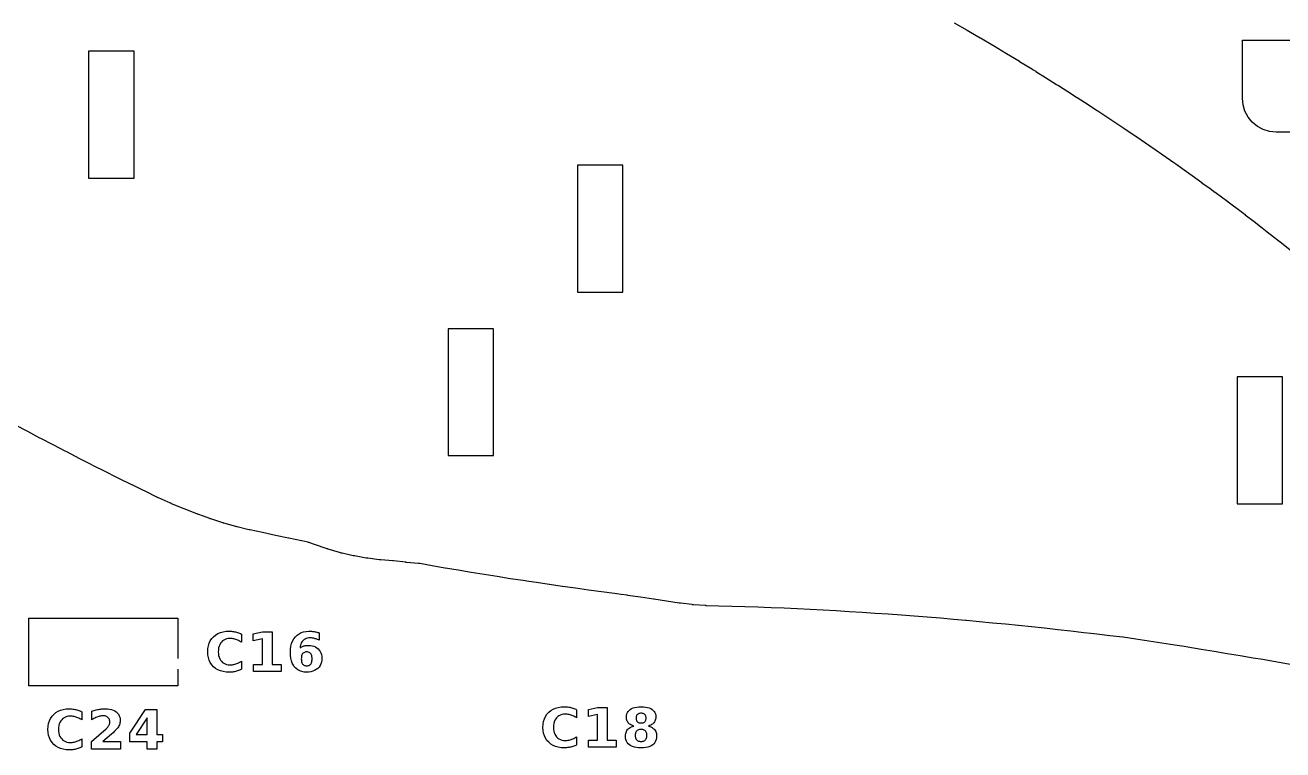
# Model space of a CAD drawing. Header units: millimetres. Extents: x 1 to 293, y 4 to 294.
# Drawn here: x 98.2 to 175.4, y 5 to 49.5 of the extents above; entities that cross this region are included whole.
import ezdxf

# ---------------------------------------------------------------- set-up
doc = ezdxf.new("R2010")
doc.units = ezdxf.units.MM
doc.layers.add('CUT', color=1, linetype='CONTINUOUS')
doc.layers.add('ENGRAVE', color=5, linetype='CONTINUOUS')

msp = doc.modelspace()

# ---------------------------------------------------------------- linework, layer by layer
at = {"layer": 'CUT', "color": 1}
for points in [[(155.239, 49.6476), (156.038, 49.1836), (156.2423, 49.0648), (156.2465, 49.0623), (156.838, 48.7158), (156.841, 48.714), (157.6031, 48.2646), (157.6078, 48.2619), (157.6385, 48.2436), (157.6423, 48.2413), (158.4386, 47.7639), (158.4418, 47.762), (158.9354, 47.4642), (158.9404, 47.4612), (159.2391, 47.2792), (159.2437, 47.2763), (160.0393, 46.7871), (160.0439, 46.7843), (160.2384, 46.6637), (160.2433, 46.6606), (160.8398, 46.2869), (160.8421, 46.2855), (161.5128, 45.8634), (161.5181, 45.8601), (161.6408, 45.782), (162.4402, 45.2744), (162.4423, 45.273), (162.7714, 45.0632), (162.7763, 45.06), (163.2406, 44.7611), (163.2438, 44.7591), (164.0096, 44.263), (164.0159, 44.2589), (164.0413, 44.2422), (164.0451, 44.2397), (164.8413, 43.7137), (164.8432, 43.7125), (165.2203, 43.4624), (165.2267, 43.4582), (165.6418, 43.1795), (165.6431, 43.1786), (166.4104, 42.6622), (166.4175, 42.6574), (166.4425, 42.6403), (166.4465, 42.6376), (167.2425, 42.0901), (167.2442, 42.0889), (167.5736, 41.8616), (167.5803, 41.8569), (168.043, 41.5335), (168.0444, 41.5325), (168.7164, 41.0613), (168.7236, 41.0562), (168.8442, 40.9705), (169.6435, 40.4013), (169.6459, 40.3996), (169.8398, 40.2609), (169.8457, 40.2566), (170.444, 39.8237), (170.447, 39.8215), (170.9429, 39.4605), (170.9492, 39.456), (171.2445, 39.2383), (171.2474, 39.2362), (172.0247, 38.6602), (172.0314, 38.6552), (172.0451, 38.645), (172.0467, 38.6437), (172.8452, 38.0424), (173.0877, 37.8597), (173.0966, 37.8529), (173.6461, 37.4317), (174.1314, 37.0593), (174.141, 37.0519), (174.4463, 36.8133), (175.1552, 36.2589), (175.1655, 36.2508), (175.2475, 36.1854), (176.0455, 35.5478)], [(180.0037, 42.925), (174.9963, 42.925), (174.5951, 42.9645), (174.2058, 43.0826), (173.847, 43.2744), (173.5325, 43.5325), (173.2744, 43.847), (173.0826, 44.2058), (172.9645, 44.5951), (172.925, 44.9963), (172.925, 48.575), (176.425, 48.575)], [(175.9859, 10.2147), (175.1873, 10.3521), (175.1848, 10.3525), (174.3774, 10.493), (174.1785, 10.526), (173.5877, 10.6241), (172.7864, 10.7571), (171.9873, 10.889), (171.1877, 11.0212), (170.3871, 11.1536), (169.5878, 11.2854), (169.5848, 11.2859), (169.3449, 11.3261), (168.7888, 11.4191), (168.7818, 11.4202), (167.9876, 11.5437), (167.1851, 11.6678), (166.3902, 11.7885), (166.3819, 11.7897), (165.6006, 11.8976), (165.5939, 11.8985), (165.5872, 11.8993), (165.5805, 11.9001), (164.7913, 11.9914), (163.9907, 12.0839), (163.6279, 12.1256), (163.1899, 12.1764), (162.3901, 12.2681), (161.5899, 12.3589), (160.7854, 12.4492), (159.9857, 12.5349), (159.188, 12.6163), (158.3893, 12.695), (157.5904, 12.7716), (156.7908, 12.8467), (155.9913, 12.9203), (155.9358, 12.9254), (155.1906, 12.9933), (154.3891, 13.0647), (153.5847, 13.1334), (152.7875, 13.1959), (151.9918, 13.254), (151.1918, 13.3106), (150.3919, 13.3655), (149.592, 13.4184), (148.7908, 13.4694), (147.9915, 13.5174), (147.1919, 13.5629), (146.3876, 13.6061), (145.5908, 13.6437), (144.7935, 13.6776), (143.9933, 13.7095), (143.573, 13.7251), (143.1922, 13.7392), (142.394, 13.7655), (141.5941, 13.7896), (140.7978, 13.8113), (140.7875, 13.8117), (140.0355, 13.838), (140.0091, 13.8392), (139.9827, 13.8406), (139.9563, 13.8423), (139.2326, 13.8964), (139.2062, 13.8986), (139.1798, 13.9011), (139.1535, 13.9039), (138.4293, 13.9869), (138.4031, 13.9902), (138.377, 13.9937), (138.351, 13.9975), (137.582, 14.1165), (136.7889, 14.2349), (136.7847, 14.2356), (135.9824, 14.358), (135.1907, 14.4746), (135.1812, 14.4759), (134.8023, 14.5257), (134.3897, 14.5801), (133.59, 14.6859), (133.5816, 14.6871), (132.7889, 14.7971), (131.9873, 14.9089), (131.1896, 15.0186), (131.18, 15.02), (130.3891, 15.1347), (130.3807, 15.1359), (129.5878, 15.2559), (129.1239, 15.3258), (129.1218, 15.3262), (128.7856, 15.3773), (127.9888, 15.4967), (127.9788, 15.4982), (127.1882, 15.6228), (127.1787, 15.6243), (126.3862, 15.755), (125.5865, 15.8857), (124.7878, 16.0154), (124.7794, 16.0168), (124.1322, 16.1262), (123.9872, 16.1508), (123.9776, 16.1525), (123.1857, 16.2928), (122.4307, 16.4259), (122.4037, 16.43), (122.3766, 16.4336), (122.3494, 16.4365), (121.6185, 16.4988), (121.6013, 16.5004), (121.5841, 16.5021), (121.5669, 16.5039), (120.8076, 16.5885), (120.7978, 16.5896), (120.788, 16.5905), (120.7781, 16.5913), (120.0422, 16.6494), (120.0089, 16.6524), (119.9757, 16.6559), (119.9426, 16.6597), (119.2373, 16.7509), (119.2049, 16.7555), (119.1725, 16.7605), (119.1402, 16.7659), (118.4197, 16.8952), (118.3969, 16.8995), (118.3744, 16.904), (118.3512, 16.9088), (118.2676, 16.9268), (118.2584, 16.9288), (117.6585, 17.0628), (117.6069, 17.0754), (117.5556, 17.089), (117.5046, 17.1036), (116.8048, 17.3195), (116.7862, 17.3253), (116.7677, 17.3313), (116.7491, 17.3375), (115.9756, 17.6011), (115.9635, 17.6053), (115.6761, 17.7063), (115.6355, 17.719), (115.5945, 17.7303), (115.553, 17.7401), (115.1851, 17.8143), (115.1767, 17.816), (114.3846, 17.9808), (114.3743, 17.983), (113.5819, 18.1544), (112.7842, 18.3254), (112.009, 18.4916), (111.9919, 18.4954), (111.9749, 18.4993), (111.9577, 18.5033), (111.8593, 18.5271), (111.8553, 18.5281), (111.2156, 18.685), (111.1925, 18.6909), (111.1694, 18.697), (111.1464, 18.7033), (110.413, 18.9111), (110.3899, 18.9179), (110.3669, 18.9249), (110.3439, 18.9321), (109.6086, 19.1694), (109.5868, 19.1766), (109.565, 19.1841), (109.5432, 19.1917), (109.1618, 19.3295), (109.1541, 19.3323), (108.8005, 19.4625), (108.7822, 19.4694), (108.7641, 19.4764), (108.746, 19.4835), (107.9716, 19.7945), (107.199, 20.1051), (107.1804, 20.1127), (107.163, 20.12), (107.142, 20.129), (107.1354, 20.132), (107.1276, 20.1354), (106.3984, 20.4617), (106.3784, 20.4708), (106.3584, 20.4802), (106.3386, 20.4897), (105.5655, 20.8666), (105.4296, 20.9326), (105.426, 20.9344), (104.767, 21.257), (104.7648, 21.2581), (103.9668, 21.6506), (103.9606, 21.6537), (103.8017, 21.7329), (103.7992, 21.7341), (103.1664, 22.0512), (103.1624, 22.0531), (102.3661, 22.4553), (102.3602, 22.4583), (102.2137, 22.5332), (102.2112, 22.5346), (101.5646, 22.8669), (100.7635, 23.2796), (100.6589, 23.3333), (100.6561, 23.3347), (99.9656, 23.6909), (99.9603, 23.6936), (99.1653, 24.1081), (99.16, 24.1109), (99.1166, 24.1337), (99.1126, 24.1358), (98.3648, 24.5333), (98.3618, 24.5349), (97.6156, 24.9339)], [(107.575, 9.95), (107.575, 8.925), (98.425, 8.925), (98.425, 13.075), (107.575, 13.075), (107.575, 10.6)]]:
    msp.add_lwpolyline(points, dxfattribs=at)
for points in [[(104.895, 47.895), (102.105, 47.895), (102.105, 40.105), (104.895, 40.105), (104.895, 47.895)], [(134.895, 40.895), (132.105, 40.895), (132.105, 33.105), (134.895, 33.105), (134.895, 40.895)], [(126.9636, 30.847), (124.1736, 30.847), (124.1736, 23.057), (126.9636, 23.057), (126.9636, 30.847)], [(175.395, 27.895), (172.605, 27.895), (172.605, 20.105), (175.395, 20.105), (175.395, 27.895)]]:
    msp.add_lwpolyline(points, close=True, dxfattribs=at)
at = {"layer": 'ENGRAVE', "color": 5}
for points in [[(111.3664, 9.8787), (111.3069, 9.8549), (111.2465, 9.8336), (111.1854, 9.8148), (111.1234, 9.7984), (111.0605, 9.7844), (110.9968, 9.7731), (110.9321, 9.7642), (110.8666, 9.7579), (110.8001, 9.7541), (110.7327, 9.7528), (110.5374, 9.7622), (110.356, 9.7905), (110.1887, 9.8376), (110.0354, 9.9036), (109.8961, 9.9885), (109.7708, 10.0922), (109.6624, 10.212), (109.5737, 10.3452), (109.5047, 10.4919), (109.4554, 10.6521), (109.4259, 10.8256), (109.416, 11.0126), (109.4259, 11.2), (109.4554, 11.374), (109.5047, 11.5344), (109.5737, 11.6813), (109.6624, 11.8147), (109.7708, 11.9346), (109.8961, 12.0383), (110.0354, 12.1231), (110.1887, 12.1891), (110.356, 12.2363), (110.5374, 12.2645), (110.7327, 12.274), (110.8001, 12.2727), (110.8666, 12.2689), (110.9321, 12.2626), (110.9968, 12.2537), (111.0605, 12.2423), (111.1234, 12.2284), (111.1854, 12.212), (111.2465, 12.1931), (111.3069, 12.1718), (111.3664, 12.1481), (111.4252, 12.1219), (111.4831, 12.0933), (111.4831, 11.5904), (111.4252, 11.6282), (111.3675, 11.6625), (111.3101, 11.6933), (111.253, 11.7206), (111.1962, 11.7443), (111.1396, 11.7645), (111.0827, 11.7814), (111.0248, 11.7953), (110.9659, 11.806), (110.906, 11.8137), (110.8451, 11.8183), (110.7832, 11.8199), (110.6754, 11.8139), (110.5756, 11.796), (110.4837, 11.7661), (110.3998, 11.7244), (110.3239, 11.6707), (110.2559, 11.605), (110.1972, 11.5289), (110.1492, 11.4437), (110.1118, 11.3495), (110.0851, 11.2462), (110.0691, 11.1339), (110.0638, 11.0126), (110.0691, 10.8917), (110.0851, 10.7798), (110.1118, 10.6769), (110.1492, 10.5829), (110.1972, 10.4978), (110.2559, 10.4217), (110.3239, 10.3561), (110.3998, 10.3024), (110.4837, 10.2606), (110.5756, 10.2308), (110.6754, 10.2129), (110.7832, 10.2069), (110.8451, 10.2084), (110.906, 10.213), (110.9659, 10.2207), (111.0248, 10.2315), (111.0827, 10.2453), (111.1396, 10.2622), (111.1962, 10.2824), (111.253, 10.3062), (111.3101, 10.3334), (111.3675, 10.3642), (111.4252, 10.3986), (111.4831, 10.4364), (111.4831, 9.9335), (111.4252, 9.9048), (111.3664, 9.8787)], [(112.7736, 11.8036), (112.2056, 11.6864), (112.2056, 12.1128), (112.7704, 12.23), (113.3661, 12.23), (113.3661, 10.2329), (113.9195, 10.2329), (113.9195, 9.8), (112.2202, 9.8), (112.2202, 10.2329), (112.7736, 10.2329), (112.7736, 11.8036)], [(116.212, 11.7407), (116.162, 11.7619), (116.1129, 11.781), (116.0649, 11.798), (116.0178, 11.8128), (115.9717, 11.8256), (115.9264, 11.8362), (115.8813, 11.845), (115.8367, 11.8518), (115.7923, 11.8567), (115.7484, 11.8596), (115.7048, 11.8605), (115.6149, 11.8562), (115.5319, 11.8433), (115.4558, 11.8217), (115.3865, 11.7915), (115.3241, 11.7526), (115.2686, 11.7051), (115.2202, 11.6491), (115.1789, 11.5848), (115.1449, 11.512), (115.1182, 11.4309), (115.0986, 11.3415), (115.0863, 11.2437), (115.1226, 11.2692), (115.1599, 11.2924), (115.1982, 11.3135), (115.2375, 11.3323), (115.2778, 11.3489), (115.3191, 11.3633), (115.3615, 11.3755), (115.4052, 11.3855), (115.4501, 11.3932), (115.4963, 11.3988), (115.5438, 11.4021), (115.5925, 11.4032), (115.7128, 11.3971), (115.825, 11.379), (115.9292, 11.3487), (116.0255, 11.3063), (116.1137, 11.2517), (116.1939, 11.1851), (116.2638, 11.1086), (116.321, 11.0247), (116.3654, 10.9332), (116.3972, 10.8343), (116.4162, 10.7278), (116.4226, 10.6138), (116.4155, 10.4879), (116.3942, 10.3707), (116.3587, 10.262), (116.309, 10.1621), (116.2451, 10.0707), (116.1671, 9.988), (116.077, 9.9161), (115.9774, 9.8573), (115.868, 9.8116), (115.7489, 9.7789), (115.6202, 9.7593), (115.4818, 9.7528), (115.3299, 9.7617), (115.1899, 9.7883), (115.0617, 9.8328), (114.9454, 9.8949), (114.8411, 9.9749), (114.7486, 10.0726), (114.6693, 10.1867), (114.6044, 10.3156), (114.5539, 10.4594), (114.5178, 10.6181), (114.4962, 10.7916), (114.489, 10.98), (114.4974, 11.1736), (114.5227, 11.3528), (114.5649, 11.5177), (114.6239, 11.6683), (114.6998, 11.8046), (114.7925, 11.9265), (114.9, 12.0316), (115.02, 12.1177), (115.1524, 12.1846), (115.2975, 12.2325), (115.455, 12.2611), (115.6251, 12.2707), (115.6807, 12.27), (115.7357, 12.2678), (115.7903, 12.2642), (115.8442, 12.2591), (115.8977, 12.2526), (115.9506, 12.2447), (116.0031, 12.2353), (116.0555, 12.2244), (116.1076, 12.2121), (116.1596, 12.1984), (116.2115, 12.1832), (116.2631, 12.1665), (116.2631, 11.7173), (116.212, 11.7407)], [(115.3879, 10.9877), (115.3445, 10.9729), (115.3057, 10.9522), (115.2714, 10.9255), (115.2418, 10.8929), (115.2166, 10.8544), (115.1961, 10.81), (115.1801, 10.7597), (115.1687, 10.7034), (115.1619, 10.6412), (115.1596, 10.5731), (115.1619, 10.505), (115.1687, 10.4428), (115.1801, 10.3865), (115.1961, 10.3362), (115.2166, 10.2918), (115.2418, 10.2533), (115.2714, 10.2207), (115.3057, 10.1941), (115.3445, 10.1733), (115.3879, 10.1585), (115.4358, 10.1496), (115.4883, 10.1467), (115.5414, 10.1496), (115.5897, 10.1585), (115.6334, 10.1733), (115.6724, 10.1941), (115.7068, 10.2207), (115.7366, 10.2533), (115.7617, 10.2918), (115.7822, 10.3362), (115.7982, 10.3865), (115.8096, 10.4428), (115.8165, 10.505), (115.8187, 10.5731), (115.8165, 10.6412), (115.8096, 10.7034), (115.7982, 10.7597), (115.7822, 10.81), (115.7617, 10.8544), (115.7366, 10.8929), (115.7068, 10.9255), (115.6724, 10.9522), (115.6334, 10.9729), (115.5897, 10.9877), (115.5414, 10.9966), (115.4883, 10.9995), (115.4358, 10.9966), (115.3879, 10.9877)], [(101.6181, 5.1349), (101.5594, 5.1087), (101.4999, 5.085), (101.4395, 5.0637), (101.3783, 5.0449), (101.3164, 5.0284), (101.2535, 5.0145), (101.1898, 5.0031), (101.1251, 4.9943), (101.0596, 4.9879), (100.9931, 4.9841), (100.9257, 4.9829), (100.7304, 4.9923), (100.549, 5.0206), (100.3817, 5.0677), (100.2284, 5.1337), (100.0891, 5.2185), (99.9638, 5.3222), (99.8554, 5.4421), (99.7667, 5.5753), (99.6977, 5.722), (99.6484, 5.8821), (99.6189, 6.0557), (99.609, 6.2426), (99.6189, 6.4301), (99.6484, 6.6041), (99.6977, 6.7645), (99.7667, 6.9114), (99.8554, 7.0448), (99.9638, 7.1647), (100.0891, 7.2684), (100.2284, 7.3532), (100.3817, 7.4192), (100.549, 7.4663), (100.7304, 7.4946), (100.9257, 7.504), (100.9931, 7.5028), (101.0596, 7.499), (101.1251, 7.4926), (101.1898, 7.4838), (101.2535, 7.4724), (101.3164, 7.4585), (101.3783, 7.442), (101.4395, 7.4232), (101.4999, 7.4019), (101.5594, 7.3782), (101.6181, 7.352), (101.6761, 7.3234), (101.6761, 6.8204), (101.6181, 6.8583), (101.5605, 6.8926), (101.5031, 6.9234), (101.446, 6.9506), (101.3892, 6.9744), (101.3326, 6.9946), (101.2757, 7.0115), (101.2178, 7.0253), (101.1589, 7.0361), (101.099, 7.0438), (101.0381, 7.0484), (100.9762, 7.0499), (100.8684, 7.044), (100.7686, 7.0261), (100.6767, 6.9962), (100.5928, 6.9544), (100.5168, 6.9007), (100.4489, 6.8351), (100.3902, 6.759), (100.3422, 6.6738), (100.3048, 6.5796), (100.2781, 6.4763), (100.2621, 6.364), (100.2568, 6.2426), (100.2621, 6.1218), (100.2781, 6.0099), (100.3048, 5.9069), (100.3422, 5.813), (100.3902, 5.7279), (100.4489, 5.6518), (100.5168, 5.5862), (100.5928, 5.5325), (100.6767, 5.4907), (100.7686, 5.4608), (100.8684, 5.4429), (100.9762, 5.437), (101.0381, 5.4385), (101.099, 5.4431), (101.1589, 5.4508), (101.2178, 5.4616), (101.2757, 5.4754), (101.3326, 5.4923), (101.3892, 5.5125), (101.446, 5.5363), (101.5031, 5.5635), (101.5605, 5.5943), (101.6181, 5.6286), (101.6761, 5.6665), (101.6761, 5.1635), (101.6181, 5.1349)], [(104.0522, 5.0301), (102.2863, 5.0301), (102.2863, 5.4907), (103.1733, 6.2736), (103.2112, 6.3092), (103.2457, 6.3446), (103.2767, 6.3798), (103.3043, 6.4146), (103.3284, 6.4492), (103.3491, 6.4835), (103.3665, 6.5179), (103.3808, 6.5528), (103.3918, 6.5881), (103.3997, 6.6239), (103.4045, 6.6601), (103.4061, 6.6967), (103.4029, 6.7519), (103.3933, 6.8033), (103.3774, 6.851), (103.3551, 6.8949), (103.3264, 6.9352), (103.2913, 6.9718), (103.251, 7.0036), (103.2064, 7.0297), (103.1577, 7.0499), (103.1047, 7.0644), (103.0475, 7.0731), (102.9862, 7.076), (102.9366, 7.0742), (102.8854, 7.069), (102.8328, 7.0603), (102.7785, 7.0481), (102.7228, 7.0325), (102.6655, 7.0133), (102.6068, 6.9907), (102.5467, 6.9648), (102.4853, 6.9354), (102.4225, 6.9026), (102.3583, 6.8665), (102.2928, 6.8269), (102.2928, 7.3608), (102.3632, 7.3832), (102.4333, 7.4038), (102.5032, 7.4224), (102.5727, 7.4393), (102.6421, 7.4543), (102.7111, 7.4674), (102.7798, 7.4786), (102.848, 7.4878), (102.9158, 7.4949), (102.9831, 7.5), (103.0499, 7.503), (103.1164, 7.504), (103.2564, 7.4987), (103.3856, 7.4827), (103.5039, 7.456), (103.6115, 7.4187), (103.7083, 7.3707), (103.7943, 7.312), (103.8681, 7.2438), (103.9285, 7.1671), (103.9755, 7.0821), (104.0091, 6.9886), (104.0292, 6.8868), (104.036, 6.7765), (104.0331, 6.711), (104.0246, 6.6471), (104.0103, 6.5846), (103.9904, 6.5237), (103.9648, 6.4642), (103.9334, 6.4062), (103.893, 6.3457), (103.8399, 6.2788), (103.7743, 6.2054), (103.6962, 6.1255), (103.6054, 6.0392), (103.5021, 5.9464), (102.9829, 5.4907), (104.0522, 5.4907), (104.0522, 5.0301)], [(106.6416, 5.9269), (106.6416, 5.4728), (106.2949, 5.4728), (106.2949, 5.0301), (105.7025, 5.0301), (105.7025, 5.4728), (104.625, 5.4728), (104.625, 6.0099), (105.5983, 7.4601), (106.2949, 7.4601), (106.2949, 5.9269), (106.6416, 5.9269)], [(132.0005, 5.2591), (131.9417, 5.2329), (131.8822, 5.2092), (131.8218, 5.1879), (131.7607, 5.1691), (131.6987, 5.1527), (131.6358, 5.1387), (131.5721, 5.1273), (131.5074, 5.1185), (131.4419, 5.1121), (131.3754, 5.1083), (131.3081, 5.1071), (131.1127, 5.1165), (130.9314, 5.1448), (130.764, 5.1919), (130.6107, 5.2579), (130.4714, 5.3427), (130.3461, 5.4464), (130.2377, 5.5663), (130.149, 5.6995), (130.08, 5.8462), (130.0308, 6.0063), (130.0012, 6.1799), (129.9913, 6.3668), (130.0012, 6.5543), (130.0308, 6.7283), (130.08, 6.8887), (130.149, 7.0356), (130.2377, 7.169), (130.3461, 7.2889), (130.4714, 7.3926), (130.6107, 7.4774), (130.764, 7.5434), (130.9314, 7.5905), (131.1127, 7.6188), (131.3081, 7.6282), (131.3754, 7.627), (131.4419, 7.6232), (131.5074, 7.6168), (131.5721, 7.608), (131.6358, 7.5966), (131.6987, 7.5827), (131.7607, 7.5663), (131.8218, 7.5474), (131.8822, 7.5261), (131.9417, 7.5024), (132.0005, 7.4762), (132.0584, 7.4476), (132.0584, 6.9446), (132.0005, 6.9825), (131.9428, 7.0168), (131.8855, 7.0476), (131.8283, 7.0749), (131.7715, 7.0986), (131.715, 7.1188), (131.658, 7.1357), (131.6001, 7.1495), (131.5412, 7.1603), (131.4813, 7.168), (131.4204, 7.1726), (131.3585, 7.1741), (131.2507, 7.1682), (131.1509, 7.1503), (131.059, 7.1204), (130.9751, 7.0787), (130.8992, 7.0249), (130.8312, 6.9593), (130.7725, 6.8832), (130.7245, 6.798), (130.6871, 6.7038), (130.6605, 6.6005), (130.6444, 6.4882), (130.6391, 6.3668), (130.6444, 6.246), (130.6605, 6.1341), (130.6871, 6.0312), (130.7245, 5.9372), (130.7725, 5.8521), (130.8312, 5.776), (130.8992, 5.7104), (130.9751, 5.6567), (131.059, 5.6149), (131.1509, 5.5851), (131.2507, 5.5671), (131.3585, 5.5612), (131.4204, 5.5627), (131.4813, 5.5673), (131.5412, 5.575), (131.6001, 5.5858), (131.658, 5.5996), (131.715, 5.6165), (131.7715, 5.6367), (131.8283, 5.6605), (131.8855, 5.6877), (131.9428, 5.7185), (132.0005, 5.7528), (132.0584, 5.7907), (132.0584, 5.2877), (132.0005, 5.2591)], [(133.3489, 7.1579), (132.7809, 7.0407), (132.7809, 7.4671), (133.3457, 7.5843), (133.9414, 7.5843), (133.9414, 5.5872), (134.4948, 5.5872), (134.4948, 5.1543), (132.7956, 5.1543), (132.7956, 5.5872), (133.3489, 5.5872), (133.3489, 7.1579)], [(135.3141, 6.569), (135.2675, 6.6092), (135.2271, 6.6533), (135.1928, 6.7013), (135.1647, 6.7531), (135.1428, 6.8087), (135.1272, 6.8681), (135.1179, 6.9314), (135.1148, 6.9984), (135.1211, 7.0968), (135.1403, 7.1872), (135.1721, 7.2694), (135.2168, 7.3434), (135.2741, 7.4093), (135.3443, 7.4671), (135.4267, 7.5163), (135.5211, 7.5566), (135.6275, 7.588), (135.7457, 7.6103), (135.8759, 7.6238), (136.0181, 7.6282), (136.1592, 7.6238), (136.2886, 7.6104), (136.4063, 7.5882), (136.5122, 7.557), (136.6063, 7.5169), (136.6887, 7.4679), (136.7588, 7.4103), (136.8162, 7.3445), (136.8608, 7.2704), (136.8926, 7.188), (136.9118, 7.0973), (136.9181, 6.9984), (136.915, 6.9314), (136.9056, 6.8681), (136.8899, 6.8087), (136.8679, 6.7531), (136.8396, 6.7013), (136.805, 6.6533), (136.7643, 6.6092), (136.7176, 6.569), (136.6649, 6.5329), (136.6061, 6.5007), (136.5413, 6.4725), (136.4706, 6.4482), (136.5497, 6.4231), (136.622, 6.3932), (136.6876, 6.3585), (136.7465, 6.3191), (136.7987, 6.275), (136.8441, 6.2261), (136.8826, 6.1725), (136.9142, 6.1146), (136.9387, 6.0521), (136.9562, 5.9852), (136.9667, 5.9138), (136.9702, 5.8379), (136.9636, 5.7223), (136.9436, 5.6166), (136.9102, 5.5207), (136.8635, 5.4346), (136.8035, 5.3583), (136.7302, 5.2918), (136.6437, 5.2354), (136.5443, 5.1892), (136.4321, 5.1533), (136.307, 5.1276), (136.169, 5.1122), (136.0181, 5.1071), (135.8666, 5.1122), (135.7281, 5.1276), (135.6024, 5.1533), (135.4897, 5.1892), (135.3898, 5.2354), (135.3028, 5.2918), (135.2289, 5.3583), (135.1685, 5.4346), (135.1215, 5.5207), (135.0879, 5.6166), (135.0678, 5.7223), (135.0611, 5.8379), (135.0646, 5.9138), (135.0751, 5.9852), (135.0926, 6.0521), (135.1171, 6.1146), (135.1486, 6.1725), (135.1872, 6.2261), (135.2326, 6.275), (135.2848, 6.3191), (135.3436, 6.3585), (135.4093, 6.3932), (135.4816, 6.4231), (135.5607, 6.4482), (135.49, 6.4725), (135.4253, 6.5007), (135.3666, 6.5329), (135.3141, 6.569)], [(135.7274, 6.8067), (135.743, 6.7714), (135.7632, 6.7398), (135.7878, 6.7119), (135.8166, 6.688), (135.8492, 6.6685), (135.8856, 6.6533), (135.9259, 6.6425), (135.9701, 6.6359), (136.0181, 6.6338), (136.0651, 6.6359), (136.1083, 6.6425), (136.1479, 6.6533), (136.1837, 6.6685), (136.2159, 6.688), (136.2443, 6.7119), (136.2687, 6.7398), (136.2886, 6.7714), (136.3041, 6.8067), (136.3152, 6.8457), (136.3219, 6.8884), (136.3241, 6.9349), (136.3219, 6.9813), (136.3152, 7.0239), (136.3041, 7.0628), (136.2886, 7.098), (136.2687, 7.1294), (136.2443, 7.157), (136.2159, 7.1807), (136.1837, 7.2), (136.1479, 7.215), (136.1083, 7.2258), (136.0651, 7.2322), (136.0181, 7.2344), (135.9701, 7.2322), (135.9259, 7.2257), (135.8856, 7.2148), (135.8492, 7.1996), (135.8166, 7.1801), (135.7878, 7.1562), (135.7632, 7.1284), (135.743, 7.0969), (135.7274, 7.0618), (135.7162, 7.0231), (135.7094, 6.9808), (135.7072, 6.9349), (135.7094, 6.8884), (135.7162, 6.8457), (135.7274, 6.8067)], [(105.7025, 6.9441), (105.0156, 5.9269), (105.7025, 5.9269), (105.7025, 6.9441)], [(135.8199, 6.1988), (135.7816, 6.1748), (135.7479, 6.1455), (135.7191, 6.1112), (135.6955, 6.0722), (135.6771, 6.0287), (135.664, 5.9806), (135.6561, 5.9278), (135.6535, 5.8704), (135.6561, 5.8131), (135.664, 5.7604), (135.6771, 5.7123), (135.6955, 5.669), (135.7191, 5.6302), (135.7479, 5.5962), (135.7816, 5.5671), (135.8199, 5.5433), (135.8626, 5.5248), (135.9099, 5.5115), (135.9618, 5.5036), (136.0181, 5.501), (136.0739, 5.5036), (136.1251, 5.5115), (136.1719, 5.5248), (136.2141, 5.5433), (136.2518, 5.5671), (136.285, 5.5962), (136.3134, 5.6302), (136.3366, 5.669), (136.3546, 5.7123), (136.3675, 5.7604), (136.3752, 5.8131), (136.3778, 5.8704), (136.3752, 5.9283), (136.3675, 5.9814), (136.3546, 6.0297), (136.3366, 6.0733), (136.3134, 6.1122), (136.285, 6.1463), (136.2518, 6.1754), (136.2141, 6.1992), (136.1719, 6.2177), (136.1251, 6.2309), (136.0739, 6.2389), (136.0181, 6.2415), (135.9618, 6.2389), (135.9099, 6.2308), (135.8626, 6.2175), (135.8199, 6.1988)]]:
    msp.add_lwpolyline(points, close=True, dxfattribs=at)

doc.saveas('drawing.dxf')
